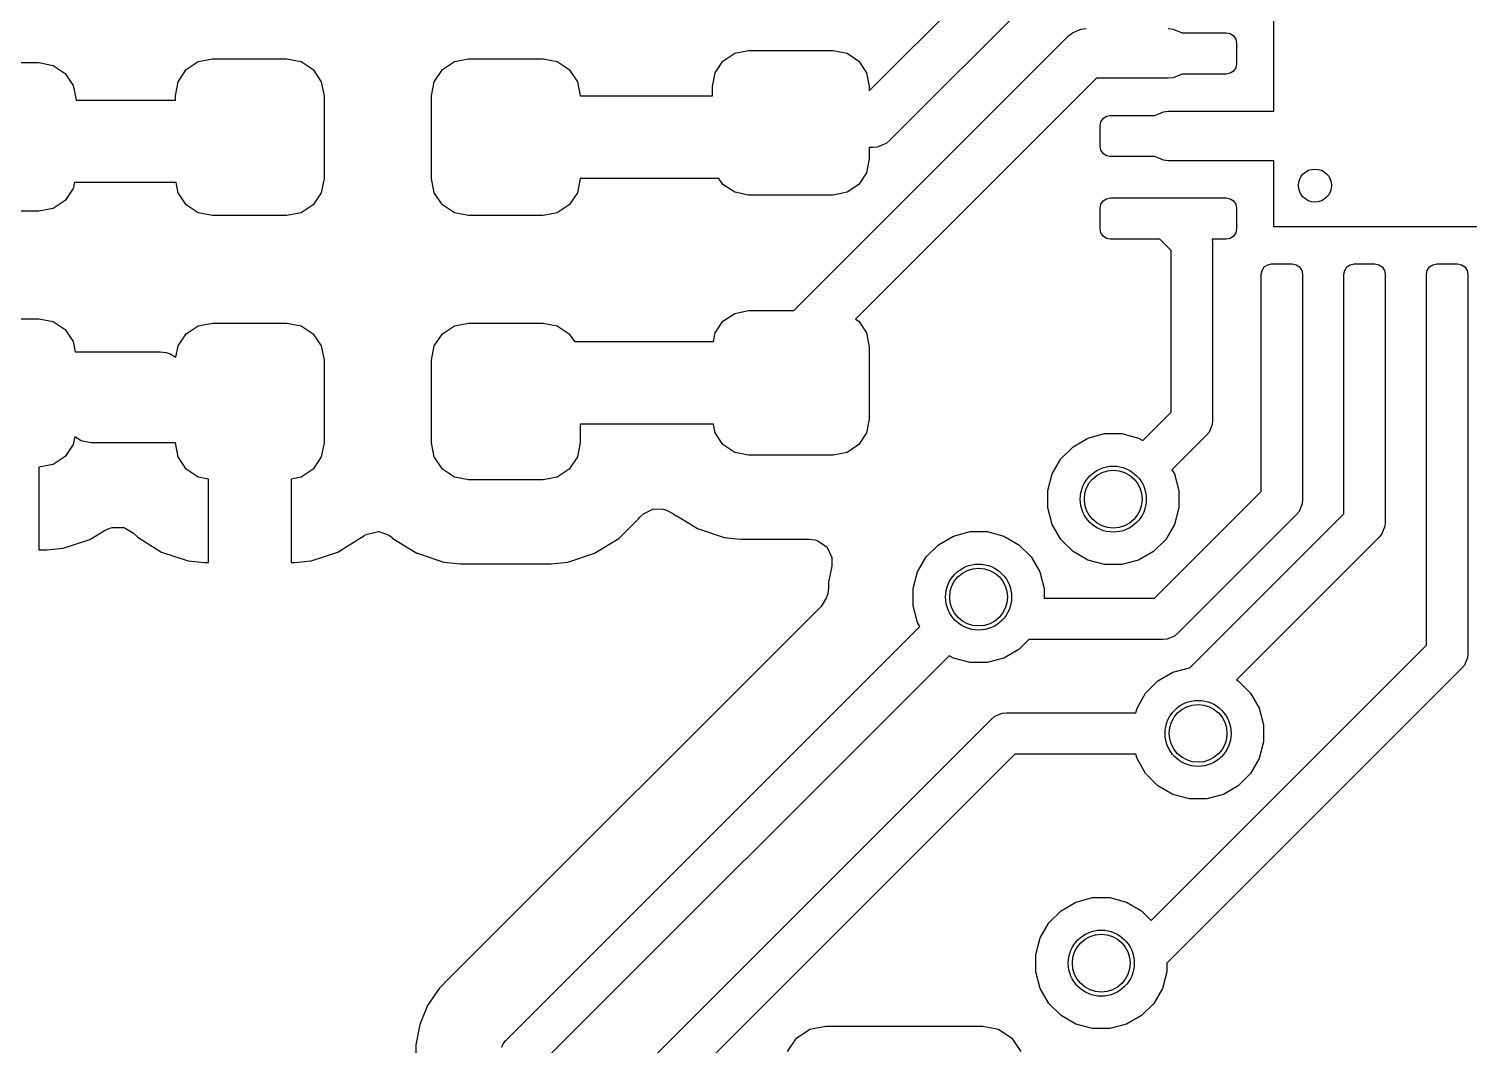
# Model space of a CAD drawing. Header units: inches. Extents: x -2.18 to 1.8, y 0.44 to 2.81.
# Drawn here: x -1.3086 to -0.9654, y 1.955 to 2.1973 of the extents above; entities that cross this region are included whole.
import ezdxf

# ---------------------------------------------------------------- set-up
doc = ezdxf.new("R2010")
doc.units = ezdxf.units.IN
doc.header["$MEASUREMENT"] = 0
doc.layers.add('BLACK', color=250, linetype='CONTINUOUS')

msp = doc.modelspace()

# ---------------------------------------------------------------- linework, layer by layer
at = {"layer": 'BLACK', "linetype": 'CONTINUOUS'}
for p, q in [((-1.01197, 2.17766), (-1.01197, 2.25246)), ((-1.10831, 2.18253), (-1.07554, 2.2153)), ((-1.06892, 2.20522), (-1.10341, 2.17073)), ((-1.05994, 2.19635), (-1.05846, 2.19696)), ((-1.05846, 2.19696), (-1.05781, 2.19723)), ((-1.05781, 2.19723), (-1.05666, 2.19734)), ((-1.03707, 2.19734), (-1.03591, 2.19723)), ((-1.03591, 2.19723), (-1.03381, 2.19636)), ((-1.12633, 2.13012), (-1.06083, 2.19561)), ((-1.06083, 2.19561), (-1.05994, 2.19635)), ((-1.03381, 2.19636), (-1.02329, 2.19636)), ((-1.02329, 2.19636), (-1.02235, 2.19617)), ((-1.02235, 2.19617), (-1.02155, 2.19564)), ((-1.02155, 2.19564), (-1.02101, 2.19484)), ((-1.02101, 2.19484), (-1.02083, 2.1939)), ((-1.02083, 2.1939), (-1.02083, 2.18898)), ((-1.26819, 2.18948), (-1.2648, 2.19016)), ((-1.2648, 2.19016), (-1.24709, 2.19016)), ((-1.24709, 2.19016), (-1.2437, 2.18948)), ((-1.20717, 2.18948), (-1.20378, 2.19016)), ((-1.20378, 2.19016), (-1.18606, 2.19016)), ((-1.18606, 2.19016), (-1.18267, 2.18948)), ((-1.14505, 2.18681), (-1.14319, 2.1896)), ((-1.14319, 2.1896), (-1.14039, 2.19147)), ((-1.14039, 2.19147), (-1.1371, 2.19213)), ((-1.1371, 2.19213), (-1.11692, 2.19213)), ((-1.11692, 2.19213), (-1.11362, 2.19147)), ((-1.11362, 2.19147), (-1.11083, 2.1896)), ((-1.11083, 2.1896), (-1.10896, 2.18681)), ((-1.32584, 2.18923), (-1.30616, 2.18923)), ((-1.30616, 2.18923), (-1.30277, 2.18855)), ((-1.30277, 2.18855), (-1.29989, 2.18663)), ((-1.29989, 2.18663), (-1.29797, 2.18376)), ((-1.27299, 2.18469), (-1.27107, 2.18756)), ((-1.27107, 2.18756), (-1.26819, 2.18948)), ((-1.2437, 2.18948), (-1.24082, 2.18756)), ((-1.24082, 2.18756), (-1.2389, 2.18469)), ((-1.21196, 2.18469), (-1.21004, 2.18756)), ((-1.21004, 2.18756), (-1.20717, 2.18948)), ((-1.18267, 2.18948), (-1.1798, 2.18756)), ((-1.1798, 2.18756), (-1.17788, 2.18469)), ((-1.14571, 2.18351), (-1.14505, 2.18681)), ((-1.10896, 2.18681), (-1.10831, 2.18351)), ((-1.03381, 2.18652), (-1.03591, 2.18564)), ((-1.02329, 2.18652), (-1.03381, 2.18652)), ((-1.02235, 2.1867), (-1.02329, 2.18652)), ((-1.02155, 2.18724), (-1.02235, 2.1867)), ((-1.02101, 2.18803), (-1.02155, 2.18724)), ((-1.02083, 2.18898), (-1.02101, 2.18803)), ((-1.29797, 2.18376), (-1.2973, 2.18037)), ((-1.27366, 2.1813), (-1.27299, 2.18469)), ((-1.2389, 2.18469), (-1.23823, 2.1813)), ((-1.21264, 2.1813), (-1.21196, 2.18469)), ((-1.17788, 2.18469), (-1.1772, 2.1813)), ((-1.14571, 2.1813), (-1.14571, 2.18351)), ((-1.05421, 2.18553), (-1.11162, 2.12812)), ((-1.10831, 2.18351), (-1.10831, 2.18253)), ((-1.03707, 2.18553), (-1.05421, 2.18553)), ((-1.03591, 2.18564), (-1.03707, 2.18553)), ((-1.2973, 2.18037), (-1.2973, 2.18031)), ((-1.2973, 2.18031), (-1.27366, 2.18031)), ((-1.27366, 2.18031), (-1.27366, 2.1813)), ((-1.23823, 2.1813), (-1.23823, 2.16161)), ((-1.21264, 2.16161), (-1.21264, 2.1813)), ((-1.1772, 2.1813), (-1.14571, 2.1813)), ((-1.05312, 2.17515), (-1.05259, 2.17595)), ((-1.05259, 2.17595), (-1.05179, 2.17649)), ((-1.05179, 2.17649), (-1.05085, 2.17667)), ((-1.05085, 2.17667), (-1.04032, 2.17667)), ((-1.04032, 2.17667), (-1.03822, 2.17754)), ((-1.03822, 2.17754), (-1.03707, 2.17766)), ((-1.03707, 2.17766), (-1.01197, 2.17766)), ((-1.05331, 2.17421), (-1.05312, 2.17515)), ((-1.05331, 2.16929), (-1.05331, 2.17421)), ((-1.10758, 2.169), (-1.10831, 2.169)), ((-1.10831, 2.169), (-1.10831, 2.16629)), ((-1.10643, 2.16911), (-1.10758, 2.169)), ((-1.10552, 2.16949), (-1.10643, 2.16911)), ((-1.1043, 2.16999), (-1.10552, 2.16949)), ((-1.10341, 2.17073), (-1.1043, 2.16999)), ((-1.05312, 2.16835), (-1.05331, 2.16929)), ((-1.10831, 2.16629), (-1.10896, 2.16299)), ((-1.05259, 2.16755), (-1.05312, 2.16835)), ((-1.05179, 2.16702), (-1.05259, 2.16755)), ((-1.05085, 2.16683), (-1.05179, 2.16702)), ((-1.04032, 2.16683), (-1.05085, 2.16683)), ((-1.03822, 2.16596), (-1.04032, 2.16683)), ((-1.03707, 2.16585), (-1.03822, 2.16596)), ((-1.01197, 2.16585), (-1.03707, 2.16585)), ((-1.01197, 2.1501), (-1.01197, 2.16585)), ((-1.10896, 2.16299), (-1.11083, 2.1602)), ((-1.29797, 2.15926), (-1.29989, 2.15639)), ((-1.2977, 2.16063), (-1.29797, 2.15926)), ((-1.27347, 2.16063), (-1.2977, 2.16063)), ((-1.27299, 2.15822), (-1.27347, 2.16063)), ((-1.23823, 2.16161), (-1.2389, 2.15822)), ((-1.21196, 2.15822), (-1.21264, 2.16161)), ((-1.1772, 2.16161), (-1.17788, 2.15822)), ((-1.14413, 2.16161), (-1.1772, 2.16161)), ((-1.14319, 2.1602), (-1.14413, 2.16161)), ((-1.14039, 2.15833), (-1.14319, 2.1602)), ((-1.11083, 2.1602), (-1.11362, 2.15833)), ((-1.29989, 2.15639), (-1.30277, 2.15447)), ((-1.27107, 2.15535), (-1.27299, 2.15822)), ((-1.26819, 2.15343), (-1.27107, 2.15535)), ((-1.24082, 2.15535), (-1.2437, 2.15343)), ((-1.2389, 2.15822), (-1.24082, 2.15535)), ((-1.21004, 2.15535), (-1.21196, 2.15822)), ((-1.20717, 2.15343), (-1.21004, 2.15535)), ((-1.1798, 2.15535), (-1.18267, 2.15343)), ((-1.17788, 2.15822), (-1.1798, 2.15535)), ((-1.1371, 2.15768), (-1.14039, 2.15833)), ((-1.11692, 2.15768), (-1.1371, 2.15768)), ((-1.11362, 2.15833), (-1.11692, 2.15768)), ((-1.05331, 2.15453), (-1.05312, 2.15547)), ((-1.05312, 2.15547), (-1.05259, 2.15627)), ((-1.05259, 2.15627), (-1.05179, 2.1568)), ((-1.05179, 2.1568), (-1.05085, 2.15699)), ((-1.05085, 2.15699), (-1.02329, 2.15699)), ((-1.02329, 2.15699), (-1.02235, 2.1568)), ((-1.02235, 2.1568), (-1.02155, 2.15627)), ((-1.02155, 2.15627), (-1.02101, 2.15547)), ((-1.02101, 2.15547), (-1.02083, 2.15453)), ((-1.30616, 2.1538), (-1.32584, 2.1538)), ((-1.30277, 2.15447), (-1.30616, 2.1538)), ((-1.2648, 2.15276), (-1.26819, 2.15343)), ((-1.24709, 2.15276), (-1.2648, 2.15276)), ((-1.2437, 2.15343), (-1.24709, 2.15276)), ((-1.20378, 2.15276), (-1.20717, 2.15343)), ((-1.18606, 2.15276), (-1.20378, 2.15276)), ((-1.18267, 2.15343), (-1.18606, 2.15276)), ((-1.05331, 2.14961), (-1.05331, 2.15453)), ((-1.02083, 2.15453), (-1.02083, 2.14961)), ((-1.05312, 2.14866), (-1.05331, 2.14961)), ((-1.05259, 2.14787), (-1.05312, 2.14866)), ((-1.02101, 2.14866), (-1.02155, 2.14787)), ((-1.02083, 2.14961), (-1.02101, 2.14866)), ((-0.90961, 2.1501), (-1.01197, 2.1501)), ((-1.05179, 2.14733), (-1.05259, 2.14787)), ((-1.05085, 2.14715), (-1.05179, 2.14733)), ((-1.03911, 2.14715), (-1.05085, 2.14715)), ((-1.03638, 2.14442), (-1.03911, 2.14715)), ((-1.02329, 2.14715), (-1.0266, 2.14715)), ((-1.0266, 2.14715), (-1.02654, 2.14646)), ((-1.02654, 2.14646), (-1.02654, 2.10391)), ((-1.02235, 2.14733), (-1.02329, 2.14715)), ((-1.02155, 2.14787), (-1.02235, 2.14733)), ((-1.03638, 2.10595), (-1.03638, 2.14442)), ((-1.01492, 2.13878), (-1.01473, 2.13972)), ((-1.01492, 2.125), (-1.01492, 2.13878)), ((-1.01473, 2.13972), (-1.0142, 2.14052)), ((-1.0142, 2.14052), (-1.0134, 2.14105)), ((-1.0134, 2.14105), (-1.01246, 2.14124)), ((-1.01246, 2.14124), (-1.00754, 2.14124)), ((-1.00754, 2.14124), (-1.0066, 2.14105)), ((-1.0066, 2.14105), (-1.0058, 2.14052)), ((-1.0058, 2.14052), (-1.00527, 2.13972)), ((-1.00527, 2.13972), (-1.00508, 2.13878)), ((-1.00508, 2.13878), (-1.00508, 2.125)), ((-0.99524, 2.13878), (-0.99505, 2.13972)), ((-0.99524, 2.125), (-0.99524, 2.13878)), ((-0.99505, 2.13972), (-0.99452, 2.14052)), ((-0.99452, 2.14052), (-0.99372, 2.14105)), ((-0.99372, 2.14105), (-0.99278, 2.14124)), ((-0.99278, 2.14124), (-0.98785, 2.14124)), ((-0.98785, 2.14124), (-0.98691, 2.14105)), ((-0.98691, 2.14105), (-0.98611, 2.14052)), ((-0.98611, 2.14052), (-0.98558, 2.13972)), ((-0.98558, 2.13972), (-0.98539, 2.13878)), ((-0.98539, 2.13878), (-0.98539, 2.125)), ((-0.97555, 2.13878), (-0.97536, 2.13972)), ((-0.97555, 2.125), (-0.97555, 2.13878)), ((-0.97536, 2.13972), (-0.97483, 2.14052)), ((-0.97483, 2.14052), (-0.97403, 2.14105)), ((-0.97403, 2.14105), (-0.97309, 2.14124)), ((-0.97309, 2.14124), (-0.96817, 2.14124)), ((-0.96817, 2.14124), (-0.96723, 2.14105)), ((-0.96723, 2.14105), (-0.96643, 2.14052)), ((-0.96643, 2.14052), (-0.9659, 2.13972)), ((-0.9659, 2.13972), (-0.96571, 2.13878)), ((-0.96571, 2.13878), (-0.96571, 2.125)), ((-1.32584, 2.1282), (-1.30616, 2.1282)), ((-1.30616, 2.1282), (-1.30277, 2.12753)), ((-1.14319, 2.1276), (-1.14039, 2.12946)), ((-1.14039, 2.12946), (-1.1371, 2.13012)), ((-1.1371, 2.13012), (-1.12633, 2.13012)), ((-1.11162, 2.12812), (-1.11083, 2.1276)), ((-1.30277, 2.12753), (-1.29989, 2.12561)), ((-1.29989, 2.12561), (-1.29797, 2.12274)), ((-1.27299, 2.1217), (-1.27107, 2.12457)), ((-1.27107, 2.12457), (-1.26819, 2.12649)), ((-1.26819, 2.12649), (-1.2648, 2.12717)), ((-1.2648, 2.12717), (-1.24709, 2.12717)), ((-1.24709, 2.12717), (-1.2437, 2.12649)), ((-1.2437, 2.12649), (-1.24082, 2.12457)), ((-1.24082, 2.12457), (-1.2389, 2.1217)), ((-1.21196, 2.1217), (-1.21004, 2.12457)), ((-1.21004, 2.12457), (-1.20717, 2.12649)), ((-1.20717, 2.12649), (-1.20378, 2.12717)), ((-1.20378, 2.12717), (-1.18606, 2.12717)), ((-1.18606, 2.12717), (-1.18267, 2.12649)), ((-1.18267, 2.12649), (-1.1798, 2.12457)), ((-1.1798, 2.12457), (-1.17857, 2.12274)), ((-1.14546, 2.12274), (-1.14505, 2.1248)), ((-1.14505, 2.1248), (-1.14319, 2.1276)), ((-1.11083, 2.1276), (-1.10896, 2.1248)), ((-1.10896, 2.1248), (-1.10831, 2.12151)), ((-1.01492, 2.08704), (-1.01492, 2.125)), ((-1.00508, 2.125), (-1.00508, 2.085)), ((-0.99524, 2.08167), (-0.99524, 2.125)), ((-0.98539, 2.125), (-0.98539, 2.07963)), ((-0.97555, 2.05038), (-0.97555, 2.125)), ((-0.96571, 2.125), (-0.96571, 2.04834)), ((-1.29797, 2.12274), (-1.2975, 2.12033)), ((-1.27352, 2.11904), (-1.27299, 2.1217)), ((-1.2389, 2.1217), (-1.23823, 2.11831)), ((-1.21264, 2.11831), (-1.21196, 2.1217)), ((-1.17857, 2.12274), (-1.14546, 2.12274)), ((-1.10831, 2.12151), (-1.10831, 2.10428)), ((-1.2975, 2.12033), (-1.27724, 2.12033)), ((-1.27724, 2.12033), (-1.27587, 2.12013)), ((-1.27587, 2.12013), (-1.27487, 2.11984)), ((-1.27487, 2.11984), (-1.27352, 2.11904)), ((-1.23823, 2.11831), (-1.23823, 2.09862)), ((-1.21264, 2.09862), (-1.21264, 2.11831)), ((-1.10831, 2.10428), (-1.10896, 2.10099)), ((-1.04317, 2.09916), (-1.03638, 2.10595)), ((-1.02654, 2.10391), (-1.02663, 2.10295)), ((-1.14546, 2.10305), (-1.1772, 2.10305)), ((-1.1772, 2.10305), (-1.1772, 2.09862)), ((-1.14505, 2.10099), (-1.14546, 2.10305)), ((-1.14319, 2.09819), (-1.14505, 2.10099)), ((-1.10896, 2.10099), (-1.11083, 2.09819)), ((-1.05621, 2.09973), (-1.05224, 2.1008)), ((-1.05224, 2.1008), (-1.04813, 2.1008)), ((-1.04813, 2.1008), (-1.04416, 2.09973)), ((-1.02798, 2.10043), (-1.03621, 2.0922)), ((-1.02737, 2.10118), (-1.02798, 2.10043)), ((-1.02736, 2.10118), (-1.02737, 2.10118)), ((-1.02663, 2.10295), (-1.02736, 2.10118)), ((-1.29797, 2.09824), (-1.29989, 2.09537)), ((-1.29762, 2.10002), (-1.29797, 2.09824)), ((-1.29609, 2.09911), (-1.29762, 2.10002)), ((-1.29509, 2.09882), (-1.29609, 2.09911)), ((-1.29372, 2.09862), (-1.29509, 2.09882)), ((-1.27366, 2.09862), (-1.29372, 2.09862)), ((-1.27299, 2.09523), (-1.27366, 2.09862)), ((-1.23823, 2.09862), (-1.2389, 2.09523)), ((-1.21196, 2.09523), (-1.21264, 2.09862)), ((-1.1772, 2.09862), (-1.17788, 2.09523)), ((-1.14039, 2.09632), (-1.14319, 2.09819)), ((-1.11083, 2.09819), (-1.11362, 2.09632)), ((-1.06268, 2.09477), (-1.05977, 2.09768)), ((-1.05977, 2.09768), (-1.05621, 2.09973)), ((-1.04416, 2.09973), (-1.04317, 2.09916)), ((-1.29989, 2.09537), (-1.30277, 2.09345)), ((-1.27107, 2.09236), (-1.27299, 2.09523)), ((-1.2389, 2.09523), (-1.24082, 2.09236)), ((-1.21004, 2.09236), (-1.21196, 2.09523)), ((-1.17788, 2.09523), (-1.1798, 2.09236)), ((-1.1371, 2.09567), (-1.14039, 2.09632)), ((-1.11692, 2.09567), (-1.1371, 2.09567)), ((-1.11362, 2.09632), (-1.11692, 2.09567)), ((-1.06473, 2.09121), (-1.06268, 2.09477)), ((-1.30277, 2.09345), (-1.30616, 2.09277)), ((-1.30616, 2.09277), (-1.30616, 2.07309)), ((-1.26819, 2.09044), (-1.27107, 2.09236)), ((-1.26579, 2.08996), (-1.26819, 2.09044)), ((-1.2437, 2.09044), (-1.2461, 2.08996)), ((-1.24082, 2.09236), (-1.2437, 2.09044)), ((-1.20717, 2.09044), (-1.21004, 2.09236)), ((-1.20378, 2.08976), (-1.20717, 2.09044)), ((-1.18267, 2.09044), (-1.18606, 2.08976)), ((-1.1798, 2.09236), (-1.18267, 2.09044)), ((-1.0658, 2.08724), (-1.06473, 2.09121)), ((-1.03621, 2.0922), (-1.03563, 2.09121)), ((-1.03563, 2.09121), (-1.03457, 2.08724)), ((-1.26579, 2.07008), (-1.26579, 2.08996)), ((-1.2461, 2.08996), (-1.2461, 2.07008)), ((-1.18606, 2.08976), (-1.20378, 2.08976)), ((-1.0658, 2.08313), (-1.0658, 2.08724)), ((-1.0404, 2.06156), (-1.01492, 2.08704)), ((-1.03457, 2.08724), (-1.03457, 2.08313)), ((-1.00533, 2.08367), (-1.00591, 2.08227)), ((-1.00517, 2.08404), (-1.00533, 2.08367)), ((-1.00508, 2.085), (-1.00517, 2.08404)), ((-1.00517, 2.08404), (-1.00517, 2.08404)), ((-1.16803, 2.07582), (-1.16326, 2.08059)), ((-1.16326, 2.08059), (-1.16306, 2.08079)), ((-1.16326, 2.08059), (-1.16326, 2.08059)), ((-1.16306, 2.08079), (-1.16305, 2.08079)), ((-1.16305, 2.08079), (-1.1628, 2.08106)), ((-1.1628, 2.08106), (-1.16208, 2.0817)), ((-1.16208, 2.0817), (-1.1599, 2.08283)), ((-1.1599, 2.08283), (-1.15989, 2.08284)), ((-1.15989, 2.08284), (-1.15743, 2.08276)), ((-1.15743, 2.08276), (-1.15665, 2.08253)), ((-1.15665, 2.08253), (-1.15496, 2.08165)), ((-1.15496, 2.08165), (-1.15442, 2.08121)), ((-1.15442, 2.08121), (-1.15421, 2.08117)), ((-1.15421, 2.08117), (-1.15381, 2.08095)), ((-1.15381, 2.08095), (-1.14928, 2.07816)), ((-1.06473, 2.07916), (-1.0658, 2.08313)), ((-1.03457, 2.08313), (-1.03563, 2.07916)), ((-1.00652, 2.08152), (-1.03488, 2.05316)), ((-1.03194, 2.04497), (-0.99524, 2.08167)), ((-1.00591, 2.08227), (-1.00652, 2.08152)), ((-1.00591, 2.08227), (-1.00591, 2.08227)), ((-1.29401, 2.07558), (-1.29055, 2.07772)), ((-1.29055, 2.07772), (-1.28927, 2.07828)), ((-1.28927, 2.07828), (-1.28868, 2.07844)), ((-1.28868, 2.07844), (-1.28593, 2.07839)), ((-1.28593, 2.07839), (-1.28562, 2.07829)), ((-1.28562, 2.07829), (-1.28363, 2.07709)), ((-1.28363, 2.07709), (-1.28263, 2.07608)), ((-1.22917, 2.07614), (-1.22864, 2.07648)), ((-1.22864, 2.07648), (-1.22797, 2.07685)), ((-1.22797, 2.07685), (-1.22528, 2.07744)), ((-1.22528, 2.07744), (-1.22521, 2.07743)), ((-1.22521, 2.07743), (-1.22292, 2.07667)), ((-1.22292, 2.07667), (-1.22266, 2.0765)), ((-1.22266, 2.0765), (-1.22194, 2.07593)), ((-1.14928, 2.07816), (-1.14928, 2.07816)), ((-1.14928, 2.07816), (-1.14928, 2.07816)), ((-1.14928, 2.07816), (-1.14293, 2.07605)), ((-1.09185, 2.07433), (-1.08829, 2.07639)), ((-1.08829, 2.07639), (-1.08432, 2.07745)), ((-1.08432, 2.07745), (-1.08021, 2.07745)), ((-1.08021, 2.07745), (-1.07624, 2.07639)), ((-1.07624, 2.07639), (-1.07268, 2.07433)), ((-1.06268, 2.0756), (-1.06473, 2.07916)), ((-1.03563, 2.07916), (-1.03769, 2.0756)), ((-0.98622, 2.0769), (-0.98684, 2.07615)), ((-0.98579, 2.07794), (-0.98622, 2.0769)), ((-0.98622, 2.0769), (-0.98622, 2.0769)), ((-0.98549, 2.07867), (-0.98579, 2.07794)), ((-0.98539, 2.07963), (-0.98549, 2.07867)), ((-0.98549, 2.07867), (-0.98549, 2.07867)), ((-1.30616, 2.07309), (-1.30426, 2.07309)), ((-1.30426, 2.07309), (-1.30035, 2.07349)), ((-1.30426, 2.07309), (-1.30426, 2.07309)), ((-1.30426, 2.07309), (-1.30426, 2.07309)), ((-1.30035, 2.07349), (-1.29401, 2.07558)), ((-1.29401, 2.07558), (-1.29401, 2.07558)), ((-1.28263, 2.07608), (-1.28263, 2.07608)), ((-1.28263, 2.07608), (-1.28263, 2.07608)), ((-1.28263, 2.07608), (-1.28263, 2.07608)), ((-1.28263, 2.07608), (-1.2804, 2.07471)), ((-1.2804, 2.07471), (-1.27695, 2.07258)), ((-1.23494, 2.07258), (-1.22936, 2.07602)), ((-1.22936, 2.07602), (-1.22926, 2.07608)), ((-1.22926, 2.07608), (-1.22923, 2.0761)), ((-1.22926, 2.07608), (-1.22926, 2.07608)), ((-1.22926, 2.07608), (-1.22926, 2.07608)), ((-1.22926, 2.07608), (-1.22926, 2.07608)), ((-1.22926, 2.07608), (-1.22926, 2.07608)), ((-1.22923, 2.0761), (-1.22917, 2.07614)), ((-1.22917, 2.07614), (-1.22917, 2.07614)), ((-1.22917, 2.07614), (-1.22917, 2.07614)), ((-1.22194, 2.07593), (-1.22194, 2.07593)), ((-1.22194, 2.07593), (-1.22192, 2.07591)), ((-1.22192, 2.07591), (-1.22185, 2.07585)), ((-1.22185, 2.07585), (-1.22181, 2.07582)), ((-1.22181, 2.07582), (-1.22181, 2.07582)), ((-1.22181, 2.07582), (-1.22181, 2.07582)), ((-1.22181, 2.07582), (-1.22181, 2.07582)), ((-1.22181, 2.07582), (-1.21651, 2.07254)), ((-1.17378, 2.07227), (-1.16803, 2.07582)), ((-1.14293, 2.07605), (-1.139, 2.07565)), ((-1.139, 2.07565), (-1.12264, 2.07565)), ((-1.12264, 2.07565), (-1.12126, 2.07545)), ((-1.12126, 2.07545), (-1.12074, 2.0753)), ((-1.12074, 2.0753), (-1.11842, 2.07381)), ((-1.11842, 2.07381), (-1.11728, 2.07131)), ((-1.09476, 2.07143), (-1.09185, 2.07433)), ((-1.07268, 2.07433), (-1.06977, 2.07143)), ((-1.05977, 2.07269), (-1.06268, 2.0756)), ((-1.03769, 2.0756), (-1.0406, 2.07269)), ((-0.98684, 2.07615), (-1.02086, 2.04212)), ((-1.27695, 2.07258), (-1.27695, 2.07258)), ((-1.27695, 2.07258), (-1.27061, 2.07048)), ((-1.27061, 2.07048), (-1.26671, 2.07008)), ((-1.26671, 2.07008), (-1.26579, 2.07008)), ((-1.2461, 2.07008), (-1.24519, 2.07008)), ((-1.24519, 2.07008), (-1.24518, 2.07008)), ((-1.24518, 2.07008), (-1.24128, 2.07048)), ((-1.24518, 2.07008), (-1.24518, 2.07008)), ((-1.24128, 2.07048), (-1.23494, 2.07258)), ((-1.23494, 2.07258), (-1.23494, 2.07258)), ((-1.21651, 2.07254), (-1.21614, 2.07232)), ((-1.21614, 2.07232), (-1.21608, 2.07228)), ((-1.21608, 2.07228), (-1.21607, 2.07227)), ((-1.21607, 2.07227), (-1.21607, 2.07227)), ((-1.21607, 2.07227), (-1.21607, 2.07227)), ((-1.21607, 2.07227), (-1.20966, 2.07015)), ((-1.20966, 2.07015), (-1.2057, 2.06974)), ((-1.2057, 2.06974), (-1.2057, 2.06974)), ((-1.2057, 2.06974), (-1.18414, 2.06974)), ((-1.18414, 2.06974), (-1.18018, 2.07015)), ((-1.18414, 2.06974), (-1.18414, 2.06974)), ((-1.18018, 2.07015), (-1.17378, 2.07227)), ((-1.11728, 2.07131), (-1.11728, 2.07131)), ((-1.11728, 2.07131), (-1.11722, 2.07088)), ((-1.11722, 2.07088), (-1.11726, 2.06923)), ((-1.09682, 2.06787), (-1.09476, 2.07143)), ((-1.06977, 2.07143), (-1.06772, 2.06787)), ((-1.05621, 2.07063), (-1.05977, 2.07269)), ((-1.05224, 2.06957), (-1.05621, 2.07063)), ((-1.04813, 2.06957), (-1.05224, 2.06957)), ((-1.04416, 2.07063), (-1.04813, 2.06957)), ((-1.0406, 2.07269), (-1.04416, 2.07063)), ((-1.11726, 2.06923), (-1.11803, 2.06536)), ((-1.09788, 2.0639), (-1.09682, 2.06787)), ((-1.06772, 2.06787), (-1.06665, 2.0639)), ((-1.11823, 2.06269), (-1.11852, 2.0617)), ((-1.11803, 2.06407), (-1.11823, 2.06269)), ((-1.11803, 2.06536), (-1.11803, 2.06407)), ((-1.09788, 2.05978), (-1.09788, 2.0639)), ((-1.06665, 2.0639), (-1.06665, 2.06156)), ((-1.11976, 2.05962), (-1.20736, 1.97202)), ((-1.11852, 2.0617), (-1.11976, 2.05962)), ((-1.09682, 2.05581), (-1.09788, 2.05978)), ((-1.06665, 2.06156), (-1.0404, 2.06156)), ((-1.09624, 2.05482), (-1.09682, 2.05581)), ((-1.19494, 1.95613), (-1.09624, 2.05482)), ((-1.03563, 2.05255), (-1.03678, 2.05207)), ((-1.03488, 2.05316), (-1.03563, 2.05255)), ((-1.03563, 2.05255), (-1.03563, 2.05255)), ((-1.07268, 2.04935), (-1.07624, 2.04729)), ((-1.07031, 2.05172), (-1.07268, 2.04935)), ((-1.03836, 2.05172), (-1.07031, 2.05172)), ((-1.04116, 1.98477), (-0.97555, 2.05038)), ((-1.0374, 2.05181), (-1.03836, 2.05172)), ((-1.03678, 2.05207), (-1.0374, 2.05181)), ((-1.0374, 2.05181), (-1.0374, 2.05181)), ((-1.08928, 2.04786), (-1.18654, 1.95061)), ((-1.08829, 2.04729), (-1.08928, 2.04786)), ((-1.08432, 2.04623), (-1.08829, 2.04729)), ((-1.08021, 2.04623), (-1.08432, 2.04623)), ((-1.07624, 2.04729), (-1.08021, 2.04623)), ((-0.96654, 2.0456), (-0.96715, 2.04486)), ((-0.9658, 2.04738), (-0.96654, 2.0456)), ((-0.96571, 2.04834), (-0.9658, 2.04738)), ((-0.9658, 2.04738), (-0.9658, 2.04738)), ((-1.03957, 2.04185), (-1.03601, 2.0439)), ((-0.96715, 2.04486), (-1.03743, 1.97458)), ((-1.03601, 2.0439), (-1.03203, 2.04497)), ((-1.03203, 2.04497), (-1.03194, 2.04497)), ((-1.02086, 2.04212), (-1.02039, 2.04185)), ((-1.04453, 2.03538), (-1.04247, 2.03894)), ((-1.04247, 2.03894), (-1.03957, 2.04185)), ((-1.02039, 2.04185), (-1.01749, 2.03894)), ((-1.01749, 2.03894), (-1.01543, 2.03538)), ((-1.04482, 2.03428), (-1.04453, 2.03538)), ((-1.01543, 2.03538), (-1.01437, 2.03141)), ((-1.17348, 1.93848), (-1.07913, 2.03283)), ((-1.07913, 2.03283), (-1.07838, 2.03345)), ((-1.07838, 2.03345), (-1.07661, 2.03418)), ((-1.07661, 2.03418), (-1.07565, 2.03428)), ((-1.07661, 2.03418), (-1.07661, 2.03418)), ((-1.07565, 2.03428), (-1.04482, 2.03428)), ((-1.01437, 2.03141), (-1.01437, 2.0273)), ((-1.01437, 2.0273), (-1.01543, 2.02333)), ((-1.07361, 2.02443), (-1.16508, 1.93296)), ((-1.04482, 2.02443), (-1.07361, 2.02443)), ((-1.04453, 2.02333), (-1.04482, 2.02443)), ((-1.04247, 2.01977), (-1.04453, 2.02333)), ((-1.01543, 2.02333), (-1.01749, 2.01977)), ((-1.03957, 2.01686), (-1.04247, 2.01977)), ((-1.01749, 2.01977), (-1.02039, 2.01686)), ((-1.03601, 2.01481), (-1.03957, 2.01686)), ((-1.03203, 2.01374), (-1.03601, 2.01481)), ((-1.02395, 2.01481), (-1.02792, 2.01374)), ((-1.02039, 2.01686), (-1.02395, 2.01481)), ((-1.02792, 2.01374), (-1.03203, 2.01374)), ((-1.06263, 1.98707), (-1.05907, 1.98912)), ((-1.05907, 1.98912), (-1.0551, 1.99019)), ((-1.0551, 1.99019), (-1.05099, 1.99019)), ((-1.05099, 1.99019), (-1.04701, 1.98912)), ((-1.04701, 1.98912), (-1.04345, 1.98707)), ((-1.06759, 1.9806), (-1.06553, 1.98416)), ((-1.06553, 1.98416), (-1.06263, 1.98707)), ((-1.04345, 1.98707), (-1.04116, 1.98477)), ((-1.06865, 1.97663), (-1.06759, 1.9806)), ((-1.06865, 1.97252), (-1.06865, 1.97663)), ((-1.03743, 1.97458), (-1.03743, 1.97252)), ((-1.20833, 1.97105), (-1.21083, 1.96855)), ((-1.20736, 1.97202), (-1.20833, 1.97105)), ((-1.20736, 1.97202), (-1.20736, 1.97202)), ((-1.06759, 1.96855), (-1.06865, 1.97252)), ((-1.03743, 1.97252), (-1.03849, 1.96855)), ((-1.21083, 1.96855), (-1.21356, 1.96446)), ((-1.21083, 1.96855), (-1.21083, 1.96855)), ((-1.06553, 1.96499), (-1.06759, 1.96855)), ((-1.03849, 1.96855), (-1.04055, 1.96499)), ((-1.21356, 1.96446), (-1.21544, 1.95992)), ((-1.21356, 1.96446), (-1.21356, 1.96446)), ((-1.06263, 1.96208), (-1.06553, 1.96499)), ((-1.04055, 1.96499), (-1.04345, 1.96208)), ((-1.21544, 1.95992), (-1.2164, 1.95511)), ((-1.21544, 1.95992), (-1.21544, 1.95992)), ((-1.05907, 1.96002), (-1.06263, 1.96208)), ((-1.0551, 1.95896), (-1.05907, 1.96002)), ((-1.04701, 1.96002), (-1.05099, 1.95896)), ((-1.04345, 1.96208), (-1.04701, 1.96002)), ((-1.12779, 1.95351), (-1.12566, 1.9567)), ((-1.12566, 1.9567), (-1.12247, 1.95884)), ((-1.12247, 1.95884), (-1.1187, 1.95959)), ((-1.1187, 1.95959), (-1.0813, 1.95959)), ((-1.0813, 1.95959), (-1.07753, 1.95884)), ((-1.07753, 1.95884), (-1.07434, 1.9567)), ((-1.07434, 1.9567), (-1.07221, 1.95351)), ((-1.05099, 1.95896), (-1.0551, 1.95896)), ((-1.2164, 1.95511), (-1.2164, 1.86267)), ((-1.19591, 1.95451), (-1.19555, 1.95538)), ((-1.19555, 1.95538), (-1.19494, 1.95613)), ((-1.19555, 1.95538), (-1.19555, 1.95538))]:
    msp.add_line(p, q, dxfattribs=at)
at = {"layer": 'BLACK'}
for centre, radius in [((-1.00213, 2.15994), 0.00394), ((-1.05018, 2.08518), 0.00787), ((-1.08227, 2.06184), 0.00787), ((-1.02998, 2.02935), 0.00787), ((-1.05304, 1.97457), 0.00787)]:
    msp.add_circle(centre, radius, dxfattribs=at)
at = {"layer": 'WHITE'}
for centre, radius in [((-1.00213, 2.15994), 0.00394), ((-1.05018, 2.08518), 0.00689), ((-1.08227, 2.06184), 0.00689), ((-1.02998, 2.02935), 0.00689), ((-1.05304, 1.97457), 0.00689)]:
    msp.add_circle(centre, radius, dxfattribs=at)

doc.saveas('drawing.dxf')
